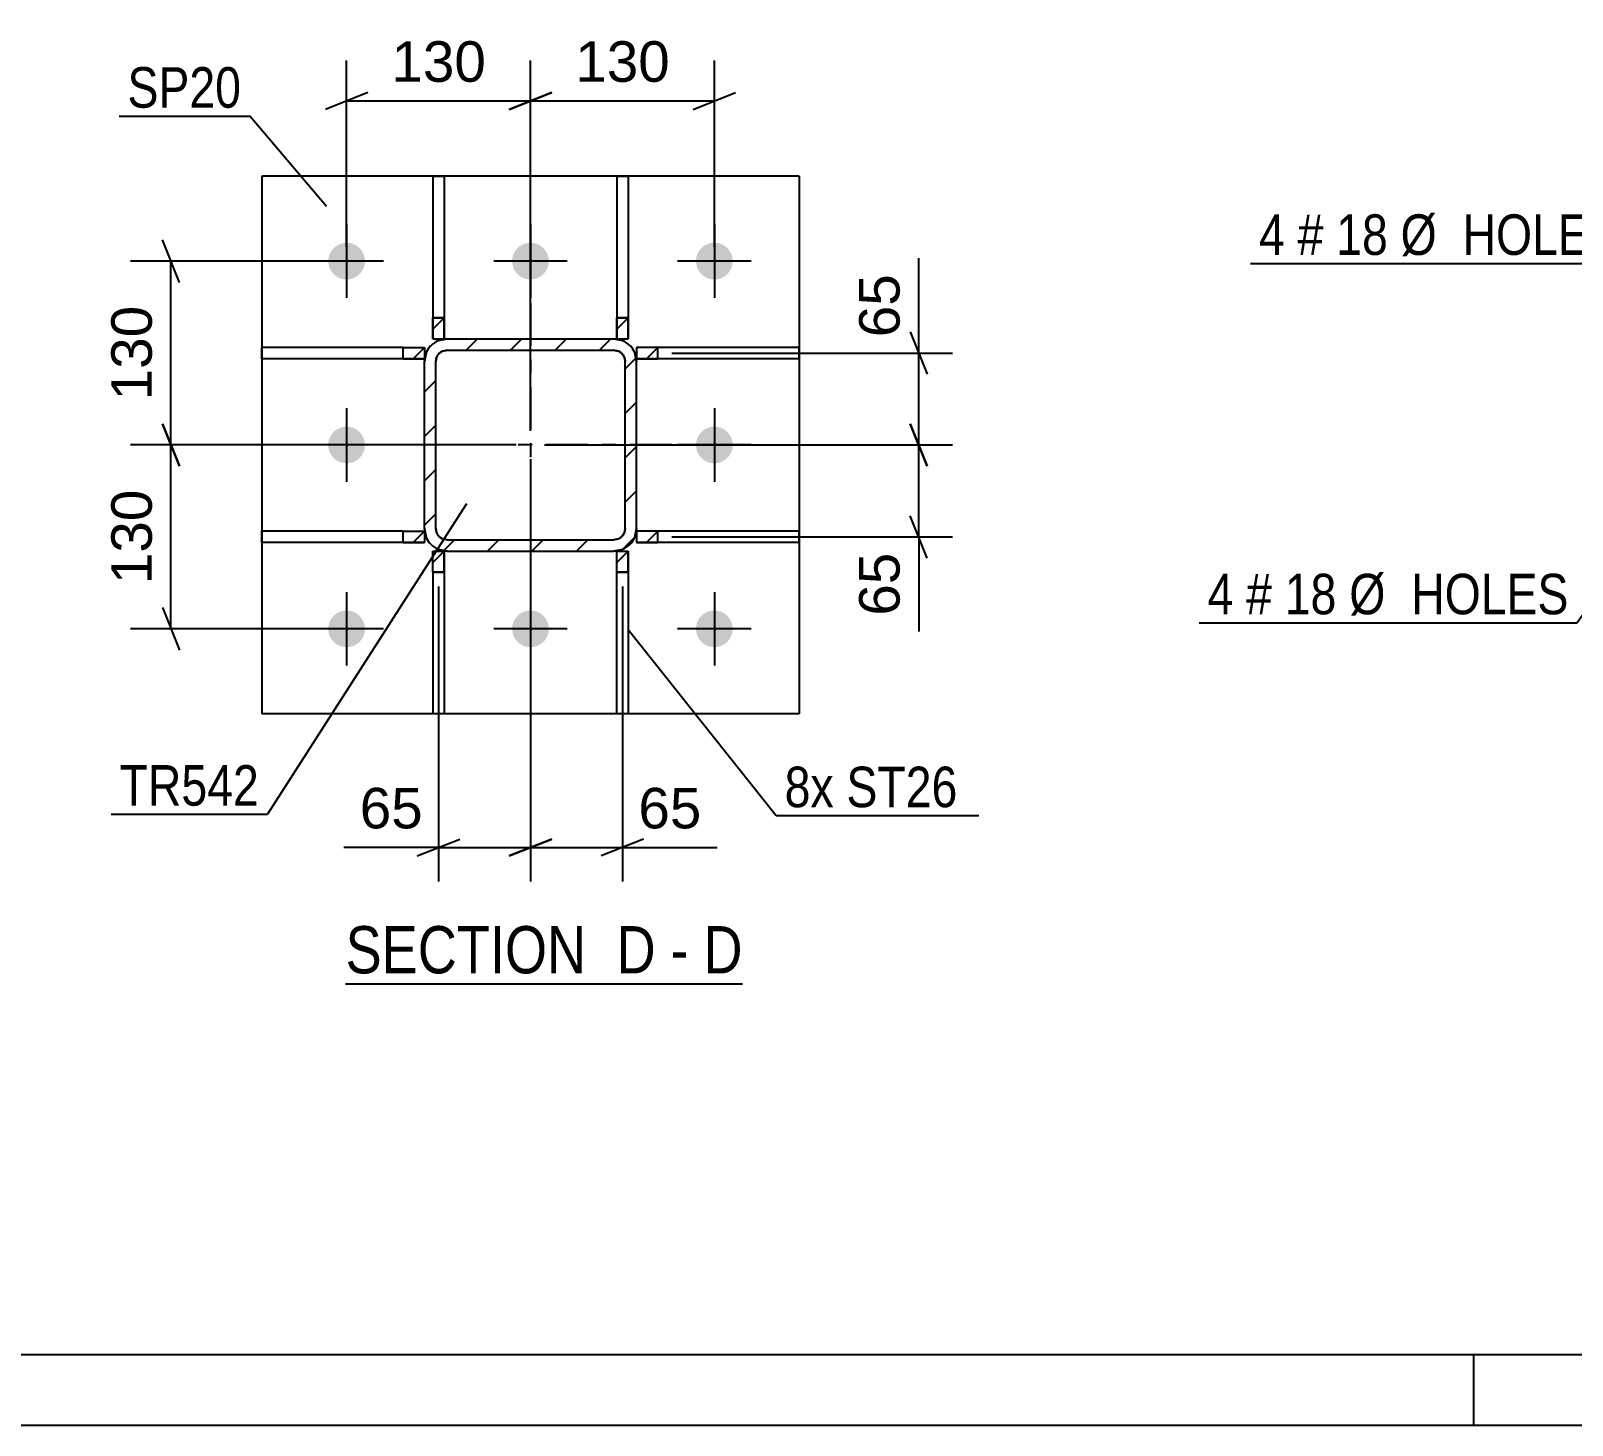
# Model space of a CAD drawing. Header units: millimetres. Extents: x -123 to 718, y -398 to 196.
# Drawn here: x -13.5 to 95.4, y -398.3 to -299.7 of the extents above; entities that cross this region are included whole.
import ezdxf

# ---------------------------------------------------------------- set-up
doc = ezdxf.new("R2010")
doc.units = ezdxf.units.MM
doc.linetypes.add('DXK_LINE_DOT2', pattern=[3.9198, 1.9599, -1.9599])
doc.linetypes.add('DXK_LINE_DOT3', pattern=[5.9187, 2.979, -0.9799, 0.9799, -0.9799])
doc.styles.add('Arial', font='ARIAL.TTF', dxfattribs={"height": 0.2})
doc.styles.add('Arial Narrow', font='ARIALN.TTF', dxfattribs={"height": 0.2})

# ---------------------------------------------------------------- blocks, each defined once
blk = doc.blocks.new('Unknown-318464438-1115')
at = {"color": 5, "linetype": 'Continuous'}
for p, q in [((-117.51, -393.29), (713.49, -393.29)), ((88.49, -398.29), (88.49, -393.29)), ((-122.51, -398.29), (718.49, -398.29))]:
    blk.add_line(p, q, dxfattribs=at)
blk = doc.blocks.new('Unknown-318464438-13 - 1598')
at = {"color": 6, "linetype": 'Continuous'}
blk.add_line((8.72, -367.09), (36.79, -367.09), dxfattribs=at)
at = {"color": 0, "linetype": 'Continuous'}
for points in [[(26.83, -366.34), (26.83, -362.84), (8.72, -362.84), (8.72, -366.34)], [(30.64, -366.34), (30.64, -362.84), (27.88, -362.84), (27.88, -366.34)], [(32.97, -366.34), (32.97, -362.84), (31.69, -362.84), (31.69, -366.34)], [(36.79, -366.34), (36.79, -362.84), (34.02, -362.84), (34.02, -366.34)]]:
    blk.add_wipeout(points, dxfattribs=at)
at = {"color": 7, "linetype": 'Continuous', "style": 'Arial Narrow'}
for s, p in [('SECTION ', (8.72, -366.34)), ('D', (27.88, -366.34)), ('D', (34.02, -366.34)), ('-', (31.69, -366.34))]:
    blk.add_text(s, height=3.34, dxfattribs=at).set_placement(p)
blk = doc.blocks.new('Part-318464438-1719 - 1598')
at = {"linetype": 'Continuous'}
h = blk.add_hatch(dxfattribs=at)
h.set_pattern_fill('', scale=0.7, style=0, pattern_type=0)
h.set_pattern_definition([(45, (14.2928, -322.082), (-1.5715, 1.5715), [])])
h.paths.add_polyline_path([(14.29, -322.88), (14.29, -322.08), (12.8, -322.08), (12.8, -322.88)])
at = {"color": 2, "linetype": 'Continuous'}
for p, q in [((12.8, -322.08), (2.79, -322.08)), ((2.79, -322.88), (2.79, -322.08)), ((12.8, -322.08), (14.29, -322.08)), ((12.8, -322.88), (12.8, -322.08)), ((14.29, -322.08), (14.29, -322.88)), ((12.8, -322.88), (2.79, -322.88)), ((14.29, -322.88), (12.8, -322.88))]:
    blk.add_line(p, q, dxfattribs=at)
at = {"color": 7, "linetype": 'DXK_LINE_DOT2'}
for p, q in [((12.79, -322.88), (12.79, -322.08)), ((12.79, -322.08), (12.8, -322.08)), ((12.8, -322.08), (14.29, -322.08)), ((14.29, -322.08), (14.29, -322.88)), ((12.8, -322.88), (14.29, -322.88))]:
    blk.add_line(p, q, dxfattribs=at)
blk = doc.blocks.new('Part-318464438-1704 - 1598')
at = {"linetype": 'Continuous'}
h = blk.add_hatch(dxfattribs=at)
h.set_pattern_fill('', scale=0.7, style=0, pattern_type=0)
h.set_pattern_definition([(45, (15.6931, -319.987), (-1.5715, 1.5715), [])])
h.paths.add_polyline_path([(15.69, -321.48), (15.69, -319.99), (14.89, -319.99), (14.89, -321.48)])
at = {"color": 2, "linetype": 'Continuous'}
for p, q in [((14.89, -309.98), (14.89, -319.99)), ((14.89, -309.98), (15.69, -309.98)), ((15.69, -309.98), (15.69, -319.99)), ((14.89, -321.48), (14.89, -319.99)), ((15.69, -319.99), (14.89, -319.99)), ((15.69, -321.48), (15.69, -319.99)), ((14.89, -321.48), (15.69, -321.48))]:
    blk.add_line(p, q, dxfattribs=at)
at = {"color": 7, "linetype": 'DXK_LINE_DOT2'}
for p, q in [((14.89, -319.98), (15.69, -319.98)), ((14.89, -319.99), (14.89, -321.48)), ((15.69, -319.99), (15.69, -321.48)), ((14.89, -321.48), (15.69, -321.48))]:
    blk.add_line(p, q, dxfattribs=at)
blk = doc.blocks.new('Part-318464438-1688 - 1598')
at = {"linetype": 'Continuous'}
h = blk.add_hatch(dxfattribs=at)
h.set_pattern_fill('', scale=0.7, style=0, pattern_type=0)
h.set_pattern_definition([(45, (30.788, -335.082), (-1.5715, 1.5715), [])])
h.paths.add_polyline_path([(30.79, -335.88), (30.79, -335.08), (29.29, -335.08), (29.29, -335.88)])
at = {"color": 7, "linetype": 'DXK_LINE_DOT2'}
for p, q in [((30.79, -335.08), (29.29, -335.08)), ((29.29, -335.08), (29.29, -335.88)), ((30.79, -335.88), (30.79, -335.08)), ((30.79, -335.88), (29.29, -335.88))]:
    blk.add_line(p, q, dxfattribs=at)
at = {"color": 2, "linetype": 'Continuous'}
for p, q in [((30.79, -335.08), (29.29, -335.08)), ((29.29, -335.08), (29.29, -335.88)), ((40.79, -335.08), (30.79, -335.08)), ((30.79, -335.88), (30.79, -335.08)), ((40.79, -335.88), (40.79, -335.08)), ((29.29, -335.88), (30.79, -335.88)), ((40.79, -335.88), (30.79, -335.88))]:
    blk.add_line(p, q, dxfattribs=at)
blk = doc.blocks.new('Part-318464438-1807 - 1598')
at = {"linetype": 'Continuous'}
h = blk.add_hatch(dxfattribs=at)
h.set_pattern_fill('', scale=0.7, style=0, pattern_type=0)
h.set_pattern_definition([(45, (28.3047, -336.3602), (-1.57154, 1.57154), [])])
h.paths.add_polyline_path([(27.69, -336.48), (28.3, -336.36), (28.82, -336.01), (29.17, -335.49), (29.29, -334.88), (29.29, -323.08), (29.17, -322.47), (28.82, -321.95), (28.3, -321.6), (27.69, -321.48), (15.89, -321.48), (15.28, -321.6), (14.76, -321.95), (14.41, -322.47), (14.29, -323.08), (14.29, -334.88), (14.41, -335.49), (14.76, -336.01), (15.28, -336.36), (15.89, -336.48)])
h.paths.add_polyline_path([(15.89, -335.68), (15.59, -335.62), (15.33, -335.45), (15.15, -335.19), (15.09, -334.88), (15.09, -323.08), (15.15, -322.78), (15.33, -322.52), (15.59, -322.34), (15.89, -322.28), (27.69, -322.28), (28, -322.34), (28.26, -322.52), (28.43, -322.78), (28.49, -323.08), (28.49, -334.88), (28.43, -335.19), (28.26, -335.45), (28, -335.62), (27.69, -335.68)])
at = {"color": 7, "linetype": 'DXK_LINE_DOT3'}
for p, q in [((21.79, -318.98), (21.79, -338.98)), ((31.79, -328.98), (11.79, -328.98))]:
    blk.add_line(p, q, dxfattribs=at)
at = {"color": 7, "linetype": 'DXK_LINE_DOT2'}
for p, q in [((14.29, -323.08), (14.41, -322.47)), ((15.28, -321.6), (15.89, -321.48)), ((15.89, -322.28), (15.59, -322.34)), ((15.89, -321.48), (27.69, -321.48)), ((15.89, -322.28), (27.69, -322.28)), ((27.69, -321.48), (28.3, -321.6)), ((28, -322.34), (27.69, -322.28)), ((29.17, -322.47), (29.29, -323.08)), ((14.29, -334.88), (14.29, -323.08)), ((15.15, -322.78), (15.09, -323.08)), ((15.09, -334.88), (15.09, -323.08)), ((28.49, -323.08), (28.43, -322.78)), ((28.49, -334.88), (28.49, -323.08)), ((29.29, -334.88), (29.29, -323.08)), ((14.41, -335.49), (14.29, -334.88)), ((15.09, -334.88), (15.15, -335.19)), ((15.59, -335.62), (15.89, -335.68)), ((27.69, -335.68), (28, -335.62)), ((28.43, -335.19), (28.49, -334.88)), ((29.29, -334.88), (29.17, -335.49)), ((15.89, -336.48), (15.28, -336.36)), ((15.89, -335.68), (27.69, -335.68)), ((15.89, -336.48), (27.69, -336.48)), ((28.3, -336.36), (27.69, -336.48))]:
    blk.add_line(p, q, dxfattribs=at)
at = {"color": 2, "linetype": 'Continuous'}
for p, q in [((14.41, -322.47), (14.29, -323.08)), ((15.89, -321.48), (15.28, -321.6)), ((15.59, -322.34), (15.89, -322.28)), ((15.89, -321.48), (27.69, -321.48)), ((15.89, -322.28), (27.69, -322.28)), ((28.3, -321.6), (27.69, -321.48)), ((27.69, -322.28), (28, -322.34)), ((29.29, -323.08), (29.17, -322.47)), ((14.29, -334.88), (14.29, -323.08)), ((15.09, -323.08), (15.15, -322.78)), ((15.09, -334.88), (15.09, -323.08)), ((28.43, -322.78), (28.49, -323.08)), ((28.49, -334.88), (28.49, -323.08)), ((29.29, -334.88), (29.29, -323.08)), ((14.29, -334.88), (14.41, -335.49)), ((15.15, -335.19), (15.09, -334.88)), ((15.89, -335.68), (15.59, -335.62)), ((28, -335.62), (27.69, -335.68)), ((28.49, -334.88), (28.43, -335.19)), ((29.17, -335.49), (29.29, -334.88)), ((15.28, -336.36), (15.89, -336.48)), ((15.89, -335.68), (27.69, -335.68)), ((15.89, -336.48), (27.69, -336.48)), ((27.69, -336.48), (28.3, -336.36))]:
    blk.add_line(p, q, dxfattribs=at)
at = {"color": 7, "linetype": 'DXK_LINE_DOT2'}
for centre, radius, start, end in [((15.89, -323.08), 1.6, 112.5, 157.5), ((15.89, -323.08), 0.8, 112.5, 157.5), ((27.69, -323.08), 0.8, 22.5, 67.5), ((27.69, -323.08), 1.6, 22.5, 67.5), ((15.89, -334.88), 1.6, 202.5, 247.5), ((15.89, -334.88), 0.8, 202.5, 247.5), ((27.69, -334.88), 0.8, 292.5, 337.5), ((27.69, -334.88), 1.6, 292.5, 337.5)]:
    blk.add_arc(centre, radius, start, end, dxfattribs=at)
at = {"color": 2, "linetype": 'Continuous'}
for centre, radius, start, end in [((15.89, -323.08), 1.6, 112.5, 157.5), ((15.89, -323.08), 0.8, 112.5, 157.5), ((27.69, -323.08), 0.8, 22.5, 67.5), ((27.69, -323.08), 1.6, 22.5, 67.5), ((15.89, -334.88), 1.6, 202.5, 247.5), ((15.89, -334.88), 0.8, 202.5, 247.5), ((27.69, -334.88), 0.8, 292.5, 337.5), ((27.69, -334.88), 1.6, 292.5, 337.5)]:
    blk.add_arc(centre, radius, start, end, dxfattribs=at)
blk = doc.blocks.new('Bolt-318464438-1664 - 1598')
at = {"linetype": 'Continuous'}
for points in [[(10.09, -315.98, -1), (7.49, -315.98, -1)], [(23.09, -315.98, -1), (20.49, -315.98, -1)], [(36.09, -315.98, -1), (33.49, -315.98, -1)], [(10.09, -328.98, -1), (7.49, -328.98, -1)], [(36.09, -328.98, -1), (33.49, -328.98, -1)], [(10.09, -341.98, -1), (7.49, -341.98, -1)], [(23.09, -341.98, -1), (20.49, -341.98, -1)], [(36.09, -341.98, -1), (33.49, -341.98, -1)]]:
    blk.add_hatch(color=1, dxfattribs=at).paths.add_polyline_path(points)
at = {"color": 1, "linetype": 'Continuous'}
for p, q in [((8.79, -313.38), (8.79, -318.58)), ((21.79, -313.38), (21.79, -318.58)), ((34.79, -313.38), (34.79, -318.58)), ((11.39, -315.98), (6.19, -315.98)), ((24.39, -315.98), (19.19, -315.98)), ((37.39, -315.98), (32.19, -315.98)), ((8.79, -326.38), (8.79, -331.58)), ((34.79, -326.38), (34.79, -331.58)), ((11.39, -328.98), (6.19, -328.98)), ((37.39, -328.98), (32.19, -328.98)), ((8.79, -339.38), (8.79, -344.58)), ((21.79, -339.38), (21.79, -344.58)), ((34.79, -339.38), (34.79, -344.58)), ((11.39, -341.98), (6.19, -341.98)), ((24.39, -341.98), (19.19, -341.98)), ((37.39, -341.98), (32.19, -341.98))]:
    blk.add_line(p, q, dxfattribs=at)
blk = doc.blocks.new('Part-318464438-1709 - 1598')
at = {"linetype": 'Continuous'}
h = blk.add_hatch(dxfattribs=at)
h.set_pattern_fill('', scale=0.7, style=0, pattern_type=0)
h.set_pattern_definition([(45, (28.6926, -319.987), (-1.5715, 1.5715), [])])
h.paths.add_polyline_path([(28.69, -321.48), (28.69, -319.99), (27.89, -319.99), (27.89, -321.48)])
at = {"color": 2, "linetype": 'Continuous'}
for p, q in [((27.89, -309.98), (27.89, -319.99)), ((27.89, -309.98), (28.69, -309.98)), ((28.69, -309.98), (28.69, -319.99)), ((27.89, -321.48), (27.89, -319.99)), ((28.69, -319.99), (27.89, -319.99)), ((28.69, -321.48), (28.69, -319.99)), ((27.89, -321.48), (28.69, -321.48))]:
    blk.add_line(p, q, dxfattribs=at)
at = {"color": 7, "linetype": 'DXK_LINE_DOT2'}
for p, q in [((27.89, -319.98), (28.69, -319.98)), ((27.89, -319.99), (27.89, -321.48)), ((28.69, -319.99), (28.69, -321.48)), ((27.89, -321.48), (28.69, -321.48))]:
    blk.add_line(p, q, dxfattribs=at)
blk = doc.blocks.new('Part-318464438-1693 - 1598')
at = {"linetype": 'Continuous'}
h = blk.add_hatch(dxfattribs=at)
h.set_pattern_fill('', scale=0.7, style=0, pattern_type=0)
h.set_pattern_definition([(45, (30.788, -322.082), (-1.5715, 1.5715), [])])
h.paths.add_polyline_path([(30.79, -322.88), (30.79, -322.08), (29.29, -322.08), (29.29, -322.88)])
at = {"color": 7, "linetype": 'DXK_LINE_DOT2'}
for p, q in [((30.79, -322.08), (29.29, -322.08)), ((29.29, -322.08), (29.29, -322.88)), ((30.79, -322.88), (30.79, -322.08)), ((30.79, -322.88), (29.29, -322.88))]:
    blk.add_line(p, q, dxfattribs=at)
at = {"color": 2, "linetype": 'Continuous'}
for p, q in [((30.79, -322.08), (29.29, -322.08)), ((29.29, -322.08), (29.29, -322.88)), ((40.79, -322.08), (30.79, -322.08)), ((30.79, -322.88), (30.79, -322.08)), ((40.79, -322.88), (40.79, -322.08)), ((29.29, -322.88), (30.79, -322.88)), ((40.79, -322.88), (30.79, -322.88))]:
    blk.add_line(p, q, dxfattribs=at)
blk = doc.blocks.new('Part-318464438-1714 - 1598')
at = {"linetype": 'Continuous'}
h = blk.add_hatch(dxfattribs=at)
h.set_pattern_fill('', scale=0.7, style=0, pattern_type=0)
h.set_pattern_definition([(45, (14.2928, -335.082), (-1.5715, 1.5715), [])])
h.paths.add_polyline_path([(14.29, -335.88), (14.29, -335.08), (12.8, -335.08), (12.8, -335.88)])
at = {"color": 2, "linetype": 'Continuous'}
for p, q in [((12.8, -335.08), (2.79, -335.08)), ((2.79, -335.88), (2.79, -335.08)), ((12.8, -335.08), (14.29, -335.08)), ((12.8, -335.88), (12.8, -335.08)), ((14.29, -335.08), (14.29, -335.88)), ((12.8, -335.88), (2.79, -335.88)), ((14.29, -335.88), (12.8, -335.88))]:
    blk.add_line(p, q, dxfattribs=at)
at = {"color": 7, "linetype": 'DXK_LINE_DOT2'}
for p, q in [((12.79, -335.88), (12.79, -335.08)), ((12.79, -335.08), (12.8, -335.08)), ((12.8, -335.08), (14.29, -335.08)), ((14.29, -335.08), (14.29, -335.88)), ((12.8, -335.88), (14.29, -335.88))]:
    blk.add_line(p, q, dxfattribs=at)
blk = doc.blocks.new('Part-318464438-1741 - 1598')
at = {"linetype": 'Continuous'}
h = blk.add_hatch(dxfattribs=at)
h.set_pattern_fill('', scale=0.7, style=0, pattern_type=0)
h.set_pattern_definition([(45, (15.6931, -336.482), (-1.5715, 1.5715), [])])
h.paths.add_polyline_path([(15.69, -337.98), (15.69, -336.48), (14.89, -336.48), (14.89, -337.98)])
at = {"color": 7, "linetype": 'DXK_LINE_DOT2'}
for p, q in [((14.89, -337.98), (14.89, -336.48)), ((14.89, -336.48), (15.69, -336.48)), ((15.69, -337.98), (15.69, -336.48)), ((14.89, -337.98), (15.69, -337.98)), ((14.89, -337.98), (14.89, -337.98))]:
    blk.add_line(p, q, dxfattribs=at)
at = {"color": 2, "linetype": 'Continuous'}
for p, q in [((14.89, -337.98), (14.89, -336.48)), ((14.89, -336.48), (15.69, -336.48)), ((15.69, -336.48), (15.69, -337.98)), ((14.89, -337.98), (14.89, -347.98)), ((15.69, -337.98), (14.89, -337.98)), ((15.69, -337.98), (15.69, -347.98)), ((15.69, -347.98), (14.89, -347.98))]:
    blk.add_line(p, q, dxfattribs=at)
blk = doc.blocks.new('Part-318464438-1746 - 1598')
at = {"linetype": 'Continuous'}
h = blk.add_hatch(dxfattribs=at)
h.set_pattern_fill('', scale=0.7, style=0, pattern_type=0)
h.set_pattern_definition([(45, (28.6926, -336.482), (-1.5715, 1.5715), [])])
h.paths.add_polyline_path([(28.69, -337.98), (28.69, -336.48), (27.89, -336.48), (27.89, -337.98)])
at = {"color": 7, "linetype": 'DXK_LINE_DOT2'}
for p, q in [((27.89, -337.98), (27.89, -336.48)), ((27.89, -336.48), (28.69, -336.48)), ((28.69, -337.98), (28.69, -336.48)), ((27.89, -337.98), (28.69, -337.98))]:
    blk.add_line(p, q, dxfattribs=at)
at = {"color": 2, "linetype": 'Continuous'}
for p, q in [((27.89, -337.98), (27.89, -336.48)), ((27.89, -336.48), (28.69, -336.48)), ((28.69, -336.48), (28.69, -337.98)), ((27.89, -347.98), (27.89, -337.98)), ((28.69, -337.98), (27.89, -337.98)), ((28.69, -337.98), (28.69, -347.98)), ((28.69, -347.98), (27.89, -347.98))]:
    blk.add_line(p, q, dxfattribs=at)
blk = doc.blocks.new('Part-318464438-1790 - 1598')
at = {"color": 2, "linetype": 'Continuous'}
for p, q in [((40.79, -309.98), (2.79, -309.98)), ((2.79, -309.98), (2.79, -347.98)), ((40.79, -309.98), (40.79, -347.98)), ((40.79, -347.98), (2.79, -347.98))]:
    blk.add_line(p, q, dxfattribs=at)
blk = doc.blocks.new('StraightDimension-318464438-1968 - 1598')
at = {"color": 7, "linetype": 'Continuous'}
for p, q in [((8.79, -314.98), (8.79, -301.8)), ((21.79, -327.98), (21.79, -301.8)), ((10.29, -304.05), (7.29, -305.25)), ((8.79, -304.65), (21.79, -304.65)), ((20.29, -305.25), (23.29, -304.05))]:
    blk.add_line(p, q, dxfattribs=at)
at = {"color": 0}
blk.add_wipeout([(19.23, -303.9), (19.23, -299.7), (11.36, -299.7), (11.36, -303.9)], dxfattribs=at)
at = {"color": 3, "style": 'Arial'}
blk.add_text('130', height=2.865, dxfattribs=at).set_placement((11.96, -303.3))
blk = doc.blocks.new('StraightDimension-318464438-1986 - 1598')
at = {"color": 7, "linetype": 'Continuous'}
for p, q in [((-3.03, -317.48), (-4.23, -314.48)), ((7.79, -315.98), (-6.48, -315.98)), ((-3.63, -328.98), (-3.63, -315.98)), ((-4.23, -327.48), (-3.03, -330.48)), ((20.79, -328.98), (-6.48, -328.98))]:
    blk.add_line(p, q, dxfattribs=at)
at = {"color": 0}
blk.add_wipeout([(-4.38, -318.55), (-8.58, -318.55), (-8.58, -326.42), (-4.38, -326.42)], dxfattribs=at)
at = {"color": 3, "style": 'Arial'}
blk.add_text('130', height=2.865, rotation=90.0002, dxfattribs=at).set_placement((-4.98, -325.82))
blk = doc.blocks.new('StraightDimension-318464438-1890 - 1598')
at = {"color": 7, "linetype": 'Continuous'}
for p, q in [((48.64, -327.48), (49.84, -330.48)), ((22.79, -328.98), (51.64, -328.98)), ((49.24, -335.48), (49.24, -328.98)), ((49.84, -336.98), (48.64, -333.98)), ((31.79, -335.48), (51.64, -335.48)), ((49.24, -335.48), (49.24, -342.18)), ((49.24, -335.48), (49.24, -342.18))]:
    blk.add_line(p, q, dxfattribs=at)
at = {"color": 0}
blk.add_wipeout([(48.49, -336.01), (44.29, -336.01), (44.29, -341.65), (48.49, -341.65)], dxfattribs=at)
at = {"color": 3, "style": 'Arial'}
blk.add_text('65', height=2.865, rotation=90.0002, dxfattribs=at).set_placement((47.89, -341.05))
blk = doc.blocks.new('StraightDimension-318464438-1905 - 1598')
at = {"color": 7, "linetype": 'Continuous'}
for p, q in [((49.24, -322.48), (49.24, -315.78)), ((49.24, -322.48), (49.24, -315.78)), ((48.64, -320.98), (49.84, -323.98)), ((31.79, -322.48), (51.64, -322.48)), ((49.24, -328.98), (49.24, -322.48)), ((49.84, -330.48), (48.64, -327.48)), ((22.79, -328.98), (51.64, -328.98))]:
    blk.add_line(p, q, dxfattribs=at)
at = {"color": 0}
blk.add_wipeout([(48.49, -316.31), (44.29, -316.31), (44.29, -321.96), (48.49, -321.96)], dxfattribs=at)
at = {"color": 3, "style": 'Arial'}
blk.add_text('65', height=2.865, rotation=90.0002, dxfattribs=at).set_placement((47.89, -321.36))
blk = doc.blocks.new('StraightDimension-318464438-1919 - 1598')
at = {"color": 7, "linetype": 'Continuous'}
for p, q in [((21.79, -329.98), (21.79, -359.84)), ((28.29, -338.98), (28.29, -359.84)), ((20.29, -358.04), (23.29, -356.84)), ((29.79, -356.84), (26.79, -358.04)), ((21.79, -357.44), (28.29, -357.44)), ((28.29, -357.44), (34.99, -357.44)), ((28.29, -357.44), (34.99, -357.44))]:
    blk.add_line(p, q, dxfattribs=at)
at = {"color": 0}
blk.add_wipeout([(34.46, -356.69), (34.46, -352.49), (28.82, -352.49), (28.82, -356.69)], dxfattribs=at)
at = {"color": 3, "style": 'Arial'}
blk.add_text('65', height=2.865, dxfattribs=at).set_placement((29.42, -356.09))
blk = doc.blocks.new('StraightDimension-318464438-1934 - 1598')
at = {"color": 7, "linetype": 'Continuous'}
for p, q in [((21.79, -329.98), (21.79, -359.84)), ((15.29, -338.98), (15.29, -359.84)), ((13.79, -358.04), (16.79, -356.84)), ((23.29, -356.84), (20.29, -358.04)), ((15.29, -357.44), (8.6, -357.44)), ((15.29, -357.44), (8.6, -357.44)), ((15.29, -357.44), (21.79, -357.44))]:
    blk.add_line(p, q, dxfattribs=at)
at = {"color": 0}
blk.add_wipeout([(14.77, -356.69), (14.77, -352.49), (9.12, -352.49), (9.12, -356.69)], dxfattribs=at)
at = {"color": 3, "style": 'Arial'}
blk.add_text('65', height=2.865, dxfattribs=at).set_placement((9.72, -356.09))
blk = doc.blocks.new('StraightDimension-318464438-1948 - 1598')
at = {"color": 7, "linetype": 'Continuous'}
for p, q in [((21.79, -327.98), (21.79, -301.8)), ((34.79, -314.98), (34.79, -301.8)), ((23.29, -304.05), (20.29, -305.25)), ((21.79, -304.65), (34.79, -304.65)), ((33.29, -305.25), (36.29, -304.05))]:
    blk.add_line(p, q, dxfattribs=at)
at = {"color": 0}
blk.add_wipeout([(32.23, -303.9), (32.23, -299.7), (24.36, -299.7), (24.36, -303.9)], dxfattribs=at)
at = {"color": 3, "style": 'Arial'}
blk.add_text('130', height=2.865, dxfattribs=at).set_placement((24.96, -303.3))
blk = doc.blocks.new('StraightDimension-318464438-2003 - 1598')
at = {"color": 7, "linetype": 'Continuous'}
for p, q in [((-3.03, -330.48), (-4.23, -327.48)), ((20.79, -328.98), (-6.48, -328.98)), ((-3.63, -341.98), (-3.63, -328.98)), ((-4.23, -340.48), (-3.03, -343.48)), ((7.79, -341.98), (-6.48, -341.98))]:
    blk.add_line(p, q, dxfattribs=at)
at = {"color": 0}
blk.add_wipeout([(-4.38, -331.55), (-8.58, -331.55), (-8.58, -339.42), (-4.38, -339.42)], dxfattribs=at)
at = {"color": 3, "style": 'Arial'}
blk.add_text('130', height=2.865, rotation=90.0002, dxfattribs=at).set_placement((-4.98, -338.82))
blk = doc.blocks.new('Mark-318464438-1786 - 1598')
at = {"color": 30, "linetype": 'Continuous'}
for p in [(-7.3, -305.73), (7.37, -312.11)]:
    blk.add_line(p, (1.94, -305.73), dxfattribs=at)
at = {"color": 0}
blk.add_wipeout([(1.34, -305.13), (1.34, -302.13), (-6.7, -302.13), (-6.7, -305.13)], dxfattribs=at)
blk.add_wipeout([(1.34, -305.13), (1.34, -302.13), (-6.7, -302.13), (-6.7, -305.13)], dxfattribs=at)
at = {"color": 3, "style": 'Arial Narrow'}
blk.add_text('SP20', height=2.863, dxfattribs=at).set_placement((-6.7, -305.13))
blk = doc.blocks.new('Mark-318464438-1803 - 1598')
at = {"color": 30, "linetype": 'Continuous'}
for p in [(17.27, -333.15), (-7.86, -355.08)]:
    blk.add_line(p, (3.2, -355.08), dxfattribs=at)
at = {"color": 0}
blk.add_wipeout([(2.6, -354.48), (2.6, -351.48), (-7.26, -351.48), (-7.26, -354.48)], dxfattribs=at)
blk.add_wipeout([(2.6, -354.48), (2.6, -351.48), (-7.26, -351.48), (-7.26, -354.48)], dxfattribs=at)
at = {"color": 3, "style": 'Arial Narrow'}
blk.add_text('TR542', height=2.863, dxfattribs=at).set_placement((-7.26, -354.48))
blk = doc.blocks.new('MarkSet-318464438-2042 - 1598')
at = {"color": 30, "linetype": 'Continuous'}
for p, q in [((28.69, -342.02), (39.16, -355.19)), ((39.16, -355.19), (53.48, -355.19))]:
    blk.add_line(p, q, dxfattribs=at)
at = {"color": 0}
for points in [[(43.23, -354.59), (43.23, -351.59), (39.76, -351.59), (39.76, -354.59)], [(51.98, -354.59), (51.98, -351.59), (44.13, -351.59), (44.13, -354.59)]]:
    blk.add_wipeout(points, dxfattribs=at)
for points in [[(43.23, -354.59), (43.23, -351.59), (39.76, -351.59), (39.76, -354.59)], [(51.98, -354.59), (51.98, -351.59), (44.13, -351.59), (44.13, -354.59)]]:
    blk.add_wipeout(points, dxfattribs=at)
at = {"color": 3, "style": 'Arial Narrow'}
for s, p in [('8x', (39.76, -354.59)), ('ST26', (44.13, -354.59))]:
    blk.add_text(s, height=2.863, dxfattribs=at).set_placement(p)
blk = doc.blocks.new('Mark-318464438-7939 - 1231')
at = {"color": 7, "linetype": 'Continuous'}
for p in [(72.7, -316.14), (110.05, -326.75)]:
    blk.add_line(p, (99.44, -316.14), dxfattribs=at)
at = {"color": 0}
for points in [[(75.13, -315.54), (75.13, -312.54), (73.3, -312.54), (73.3, -315.54)], [(77.86, -315.54), (77.86, -312.54), (76.03, -312.54), (76.03, -315.54)], [(82.41, -315.54), (82.41, -312.54), (78.76, -312.54), (78.76, -315.54)], [(98.84, -315.54), (98.84, -312.54), (83.31, -312.54), (83.31, -315.54)]]:
    blk.add_wipeout(points, dxfattribs=at)
for points in [[(75.13, -315.54), (75.13, -312.54), (73.3, -312.54), (73.3, -315.54)], [(77.86, -315.54), (77.86, -312.54), (76.03, -312.54), (76.03, -315.54)], [(82.41, -315.54), (82.41, -312.54), (78.76, -312.54), (78.76, -315.54)], [(98.84, -315.54), (98.84, -312.54), (83.31, -312.54), (83.31, -315.54)]]:
    blk.add_wipeout(points, dxfattribs=at)
at = {"color": 3, "style": 'Arial Narrow'}
for s, height, p in [('4', 2.86, (73.3, -315.54)), ('#', 2.86, (76.03, -315.54)), ('18', 2.863, (78.76, -315.54)), ('Ø  HOLES', 2.863, (83.31, -315.54))]:
    blk.add_text(s, height=height, dxfattribs=at).set_placement(p)
blk = doc.blocks.new('Mark-318464438-7940 - 1231')
at = {"color": 7, "linetype": 'Continuous'}
for p in [(106.41, -326.75), (69.06, -341.55)]:
    blk.add_line(p, (95.8, -341.55), dxfattribs=at)
at = {"color": 0}
for points in [[(71.49, -340.95), (71.49, -337.95), (69.66, -337.95), (69.66, -340.95)], [(74.22, -340.95), (74.22, -337.95), (72.39, -337.95), (72.39, -340.95)], [(78.78, -340.95), (78.78, -337.95), (75.12, -337.95), (75.12, -340.95)], [(95.2, -340.95), (95.2, -337.95), (79.68, -337.95), (79.68, -340.95)]]:
    blk.add_wipeout(points, dxfattribs=at)
for points in [[(71.49, -340.95), (71.49, -337.95), (69.66, -337.95), (69.66, -340.95)], [(74.22, -340.95), (74.22, -337.95), (72.39, -337.95), (72.39, -340.95)], [(78.78, -340.95), (78.78, -337.95), (75.12, -337.95), (75.12, -340.95)], [(95.2, -340.95), (95.2, -337.95), (79.68, -337.95), (79.68, -340.95)]]:
    blk.add_wipeout(points, dxfattribs=at)
at = {"color": 3, "style": 'Arial Narrow'}
for s, height, p in [('4', 2.86, (69.66, -340.95)), ('#', 2.86, (72.39, -340.95)), ('18', 2.863, (75.12, -340.95)), ('Ø  HOLES', 2.863, (79.68, -340.95))]:
    blk.add_text(s, height=height, dxfattribs=at).set_placement(p)

msp = doc.modelspace()

# ---------------------------------------------------------------- block references
for name in ['Unknown-318464438-1115', 'Part-318464438-1790 - 1598', 'Part-318464438-1704 - 1598', 'Part-318464438-1709 - 1598', 'Bolt-318464438-1664 - 1598', 'Part-318464438-1807 - 1598', 'Part-318464438-1719 - 1598', 'Part-318464438-1693 - 1598', 'Part-318464438-1714 - 1598', 'Part-318464438-1688 - 1598', 'Part-318464438-1741 - 1598', 'Part-318464438-1746 - 1598']:
    msp.add_blockref(name, (0, 0))

# ---------------------------------------------------------------- next in the draw order: block references
for name in ['StraightDimension-318464438-1968 - 1598', 'Mark-318464438-7939 - 1231', 'Unknown-318464438-13 - 1598']:
    msp.add_blockref(name, (0, 0))

# ---------------------------------------------------------------- next in the draw order: block references
for name in ['Mark-318464438-1786 - 1598', 'StraightDimension-318464438-1986 - 1598', 'Mark-318464438-7940 - 1231', 'StraightDimension-318464438-1890 - 1598']:
    msp.add_blockref(name, (0, 0))

# ---------------------------------------------------------------- next in the draw order: block references
msp.add_blockref('StraightDimension-318464438-1905 - 1598', (0, 0))

# ---------------------------------------------------------------- next in the draw order: block references
for name in ['StraightDimension-318464438-1948 - 1598', 'StraightDimension-318464438-1919 - 1598']:
    msp.add_blockref(name, (0, 0))

# ---------------------------------------------------------------- next in the draw order: block references
for name in ['StraightDimension-318464438-1934 - 1598', 'MarkSet-318464438-2042 - 1598']:
    msp.add_blockref(name, (0, 0))

# ---------------------------------------------------------------- next in the draw order: block references
msp.add_blockref('StraightDimension-318464438-2003 - 1598', (0, 0))

# ---------------------------------------------------------------- next in the draw order: block references
msp.add_blockref('Mark-318464438-1803 - 1598', (0, 0))

doc.saveas('drawing.dxf')
